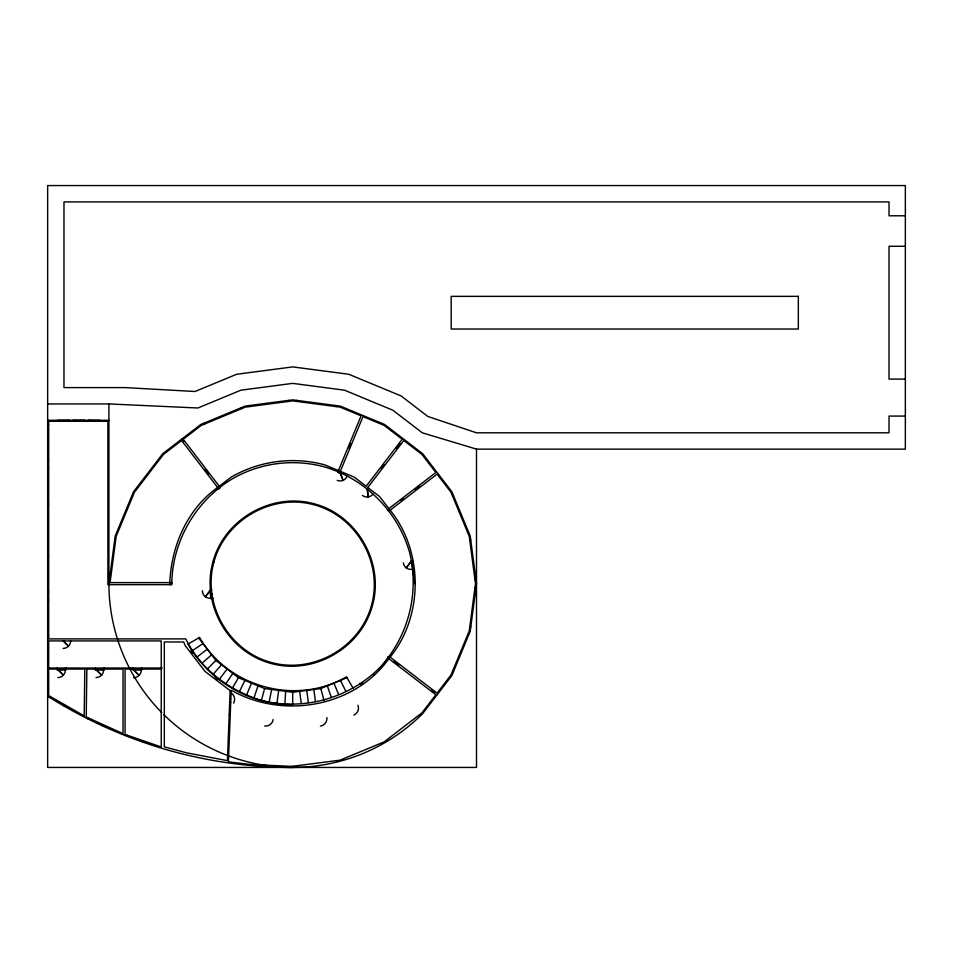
<?xml version="1.0" encoding="UTF-8"?>
<svg xmlns="http://www.w3.org/2000/svg" width="953" height="953" viewBox="0 0 953 953"><rect width="100%" height="100%" fill="white"/><g stroke="black" fill="none" stroke-linecap="round" stroke-linejoin="round"><path stroke-width="1.43" d="M70.653 640.904L70.593 641.881A7.553 7.553 0 0 1 63.101 648.457M284.876 703.588L285.674 691.33M161.724 712.582A183.798 183.798 0 0 1 108.916 583.641L115.182 536.074L133.539 491.748L162.749 453.688L200.809 424.478L245.135 406.109L292.702 399.855L340.281 406.109L384.607 424.478L422.667 453.688L451.877 491.748L470.234 536.074L476.5 583.641L470.234 631.208L451.877 675.546L422.667 713.606A183.798 183.798 0 0 1 163.773 714.619M169.813 582.628C171.254 546.152 187.288 508.89 217.641 487.495M171.743 583.641C172.457 541.054 195.699 500.801 232.222 478.882A120.971 120.971 0 0 1 324.02 466.791C364.975 478.513 397.842 511.38 409.552 552.335C419.892 593.659 407.86 638.558 378.246 669.185C347.619 698.799 302.72 710.819 261.396 700.491C229.506 690.639 200.571 669.197 185.775 638.891L48.674 638.891L48.674 421.297L107.892 421.297L107.892 584.665L171.874 584.665L171.743 583.641L170.706 583.641L170.837 584.665M296.621 401.392L296.752 400.379M277.049 702.552L278.657 690.401M336.099 406.597L336.23 405.585M269.222 701.527L271.629 689.484M261.396 700.491L264.6 688.554L238.405 677.702L215.902 660.441L198.641 637.95M254.106 697.465L258.049 685.838M126.916 736.24L127.273 735.287M142.616 742.042L142.974 741.077M337.66 472.45L361.104 415.842L340.007 407.11L292.702 400.879L245.409 407.11L201.321 425.372L183.214 439.262L220.5 487.876M246.815 694.451L251.497 683.134M338.601 472.843L338.994 471.89L338.053 471.509M348.881 448.029L350.573 443.931M339.542 473.224L362.998 416.628L384.083 425.372L402.202 439.262L366.155 486.256L354.218 477.096L339.387 470.949M87.628 718.765L88.069 717.847M102.638 725.983L103.079 725.066M239.513 691.425L244.945 680.418M232.222 688.411L238.405 677.702M49.89 697.525L50.426 696.655M64.339 706.233L64.864 705.363M225.956 683.599L232.782 673.39M209.922 590.729L205.36 596.745L210.399 590.669M219.69 678.798L227.159 669.077M381.271 468.221L383.952 464.719M396.484 448.41L400.057 443.741M366.524 489.115L403.822 440.512L421.941 454.414L435.843 472.521L388.86 508.58L379.699 496.644L367.775 487.495M385.143 661.87L388.669 657.272L387.859 656.653M389.479 657.904C423.763 616.639 423.763 550.655 389.479 509.39M435.843 694.761L421.941 712.88L384.083 741.922L340.007 760.184L291.689 766.391L249.757 764.389L228.41 761.864L231.198 690.186C282.612 719.42 353.861 707.519 388.86 658.714L436.653 695.38M213.436 673.985L221.525 664.753M373.04 494.071L372.397 494.821A7.553 7.553 0 0 1 362.45 495.465M207.17 669.185L215.902 660.441M202.358 662.919L211.59 654.818M218.261 488.305L219.071 487.686L218.451 486.876L231.198 477.096A123.032 123.032 0 0 1 324.544 464.802L338.446 470.556M197.557 656.653L207.277 649.196M387.859 510.629L388.669 510.01M401.13 500.444L403.464 498.657M415.127 489.711L419.785 486.137M390.099 510.2L437.082 474.141L450.983 492.26L469.245 536.336L475.476 583.641L469.245 630.946L450.983 675.022L437.082 693.141L390.099 657.093M360.305 684.242L362.521 682.539M360.389 684.349L362.616 682.67M192.744 650.387L202.965 643.573M452.544 496.036L453.485 495.643M467.685 532.572L468.626 532.179M264.6 688.554L292.702 692.259L320.816 688.554L347.011 677.702M469.781 540.387L470.794 540.256M410.731 561.246L412.756 560.983M211.84 589.847L209.851 590.11L210.994 598.853L212.984 598.591M211.411 594.35L212.412 594.219M412.887 569.858L413.9 569.727M212.912 597.96L210.911 598.222A7.553 7.553 0 0 1 202.37 590.729M474.939 579.591L475.952 579.46M905.35 215.795L889.018 215.795L889.018 201.905L63.982 201.905L63.982 387.597L125.248 387.597L195.031 391.504L236.606 374.279L292.702 366.893L348.81 374.279L401.082 395.936L427.837 416.461L476.5 432.805L889.018 432.805L889.018 416.08L905.35 416.08M905.35 246.279L889.018 246.279L889.018 379.103L905.35 379.103M47.65 403.941L108.916 403.941L197.926 407.991L240.871 390.194L292.702 383.368L344.545 390.194L392.839 410.207L422.286 432.805L476.5 449.137L905.35 449.137L905.35 185.561L47.65 185.561L47.65 767.439L476.5 767.439L476.5 449.137M47.65 420.273L108.916 420.273M58.121 420.464L69.176 420.464M73.286 420.392L84.352 420.464M88.462 420.392L99.517 420.559M58.121 420.666L69.176 420.607M73.286 420.666L84.352 420.607M88.462 420.666L99.517 420.607M57.859 420.797L69.438 420.797M73.036 420.797L84.603 420.797M88.2 420.797L99.779 420.797M47.65 424.359L48.674 424.359M47.65 460.12L48.674 460.12M47.65 468.28L48.674 468.28M47.65 504.042L48.674 504.042M47.65 556.135L48.674 556.135M171.874 582.628L110.083 582.628L116.171 536.336L134.433 492.26L163.475 454.414L181.594 440.512L218.88 489.115M47.65 591.896L48.674 591.896M47.65 600.068L48.674 600.068M47.65 635.83L48.674 635.83M47.65 668.041L162.26 668.041M229.685 702.432L230.709 702.468M229.208 714.667L230.233 714.714M474.939 587.691L475.952 587.822M469.781 626.895L470.794 627.026M467.685 634.722L468.626 635.115M452.544 671.257L453.485 671.639M47.65 696.178C84.102 719.205 123.735 737.122 165.107 749.261A456.987 456.987 0 0 0 292.702 767.439L292.702 766.331M394.137 661.477L398.807 665.051M431.447 690.103L434.937 692.783M214.973 677.75L217.296 679.525M63.101 640.904L68.461 646.217L63.565 640.904M133.611 669.578L138.983 675.367L133.611 670.054L133.611 668.041M373.588 674.045L374.219 674.855M181.773 439.083L183.572 441.406M205.038 469.388L208.612 474.046M359.686 683.432L360.222 684.135L359.686 683.42M190.6 650.947L192.387 653.27M353.194 688.411L346.499 676.809C296.347 705.851 228.446 687.649 199.534 637.438L187.944 644.133A120.971 120.971 0 0 0 292.702 704.612L292.702 692.259M340.459 680.418L345.903 691.425M241.359 407.681L241.752 408.623M333.919 683.134L338.601 694.451M204.585 422.918L204.978 423.859M130.43 668.041L130.859 669.066M327.367 685.838L331.31 697.465M320.816 688.554L324.02 700.491M411.744 561.114L414.71 583.641M288.664 400.379L288.795 401.392M313.859 689.472L315.455 701.622M306.759 690.401L308.367 702.552M299.671 691.342L301.267 703.493M249.186 405.585L249.317 406.597M169.682 583.641L169.813 584.665M161.236 668.041L161.236 640.928L48.674 640.928L48.674 668.041M141.794 668.041L141.794 670.054L132.979 670.054L132.979 668.041M108.916 403.941L108.916 583.641M104.222 668.041L104.222 670.054L95.407 670.054L95.407 668.041M103.591 668.041L103.591 670.054A7.553 7.553 0 0 1 96.039 677.607M99.779 420.273L99.779 421.297M88.2 420.273L88.2 421.297M84.603 420.273L84.603 421.297M73.036 420.273L73.036 421.297M69.438 420.273L69.438 421.297M66.019 668.041L66.019 670.054L57.204 670.054L57.204 668.041M65.388 668.041L65.388 670.054A7.553 7.553 0 0 1 57.835 677.607M57.859 420.273L57.859 421.297M357.935 705.196A7.553 7.553 0 0 1 353.849 715.072M326.891 717.585A7.553 7.553 0 0 1 320.387 726.067M273.154 719.515A7.553 7.553 0 0 1 264.672 726.019M230.876 692.783A7.553 7.553 0 0 1 233.64 703.1M347.118 476.333A7.553 7.553 0 0 1 337.255 480.419M411.803 569.37A7.553 7.553 0 0 1 403.322 562.866M141.306 670.054A7.695 7.695 0 0 1 133.611 677.75M84.817 669.066L84.198 715.906L48.674 695.595L48.674 669.066L84.817 669.066M86.866 669.066L86.223 716.966L123.032 733.631L123.032 669.066L86.866 669.066M230.138 690.687L227.422 760.649L186.419 752.787L164.321 746.854L164.321 641.965L183.715 641.965L185.251 645.681L204.978 671.377L230.138 690.687M212.817 562.234C201.095 604.929 228.47 652.34 271.295 663.538C313.99 675.26 361.401 647.873 372.599 605.048C384.321 562.365 356.946 514.942 314.109 503.756C271.426 492.034 224.003 519.409 212.817 562.234M213.806 562.496C202.227 604.655 229.268 651.495 271.569 662.549C313.728 674.128 360.556 647.087 371.61 604.786C383.189 562.627 356.148 515.787 313.847 504.745C271.688 493.166 224.86 520.207 213.806 562.496M340.328 473.01L343.068 480.407L340.328 473.01M410.814 561.877L406.24 567.893L410.814 561.877M367.334 489.103L368.072 496.966L367.334 489.103M63.41 675.141L57.835 669.578L63.41 675.141M101.614 675.141L96.039 669.578L101.614 675.141M798.34 296.359L451.174 296.359L451.174 329.023L798.34 329.023L798.34 296.359M161.236 669.066L125.081 669.066L125.081 734.477L161.236 746.961L161.236 669.066"/></g></svg>
